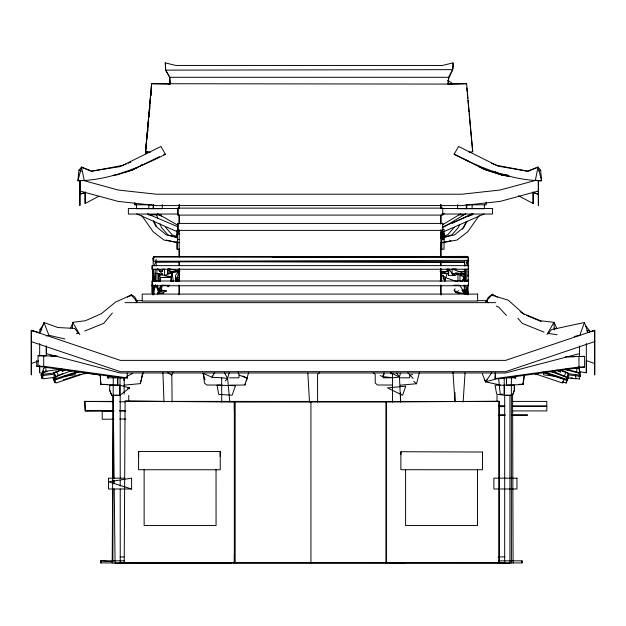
<?xml version="1.0" encoding="UTF-8"?>
<svg xmlns="http://www.w3.org/2000/svg" width="626" height="626" viewBox="0 0 626 626"><rect width="100%" height="100%" fill="white"/><g stroke="black" fill="none" stroke-linecap="round" stroke-linejoin="round"><path stroke-width="0.94" d="M591.054 331.373L594.7 330.34L594.7 374.794L594.7 330.34L505.605 360.38L120.395 360.38L31.3 330.34L31.3 374.794L31.3 330.34L39.508 332.672M39.665 365.6L39.665 372.76L39.665 366.046M39.665 355.959L39.665 343.564M46.308 355.537L46.308 346.037L46.308 353.635L120.262 372.994L505.526 372.986L579.488 353.635M538.368 191.024L500.158 201.384L461.957 205.586L156.304 205.586L118.103 201.384L79.893 191.024L79.94 180.476L79.893 205.586L79.885 180.601M98.908 196.228L85.136 203.466L85.136 191.814M85.238 401.407L85.238 410.914L113.603 410.914M117.782 385.71L117.782 377.22M120.028 394.192L120.028 378.253M134.801 204.812L134.801 202.988L134.801 204.812L151.469 204.812M152.173 285.229L152.173 293.125M152.877 273.562L153.065 270.549M152.908 292.937L152.908 294.807L152.908 285.073L152.908 291.082L153.597 294.823M153.636 289.095L153.636 293.359M153.55 208.724L153.55 204.624M154.825 281.168L155.154 272.913M162.228 204.624L162.228 208.724L136.562 208.724L136.562 204.624M176.829 237.669L176.829 234.953L177.479 233.373M179.192 249.195L179.192 256.957L179.2 229.781M234.335 554.096L234.335 562.813L234.335 401.493L386.508 401.485L386.508 562.813L386.508 553.674M234.335 410.413L234.335 401.493M400.898 454.554L400.898 451.737L482.474 452.027L482.521 469.758L400.859 469.719L400.898 451.737M440.86 229.781L440.86 256.957L440.86 249.195M441.784 230.149L441.784 242.739L444.053 242.614M441.784 238.279L441.8 230.462M440.242 249.179L444.053 249.179L444.053 234.108L442.175 230.305M465.556 294.142L465.556 292.405L467.027 294.376M465.893 269.282L465.893 281.254L465.893 269.11M504.345 395.233L496.684 394.231L495.025 385.178L514.47 385.178L514.47 390.209L512.506 395.233L504.345 395.233L504.345 385.178M498.601 560.826L522.045 560.826L522.045 562.93L513.383 562.938M518.485 195.781L533.125 203.466L533.125 192.667M579.606 371.695L586.335 372.76L586.335 360.427M113.009 488.984L112.852 563.095L233.827 563.11M113.016 483.131L113.024 480.205M113.032 478.256L113.196 395.374L120.2 395.374L120.223 478.256M138.604 451.51L138.573 469.719L220.235 469.766L220.211 451.51L138.604 451.51L138.604 456.91M442.535 229.272L444.053 229.304L444.053 238.13L441.784 238.177L441.792 232.833M464.836 293.664L464.836 289.885M514.282 385.178L514.267 390.209L512.506 395.233M440.681 232.246L440.673 238.569M112.21 562.594L113.267 376.453M124.214 562.578L125.098 401.117L234.194 402.033M467.982 279.36L468.17 281.184L464.367 281.262L464.367 269.141M108.071 376.445L108.063 378.041L108.079 376.163M128.737 401.219L128.776 395.374M464.351 276.997L464.367 273.57L452.152 269.008L452.152 273.57L464.367 274.783L459.969 275.385L459.969 281.184L462.426 281.184L464.351 276.997L459.969 275.385M124.12 394.192L124.3 377.807M441.8 232.277L441.776 237.903L444.053 237.551M441.784 235.047L441.87 230.431M576.789 368.018L579.441 369.301L579.347 373.213L576.718 371.946L576.789 368.018L574.864 367.791M150.303 152.345L145.537 151.774L151.617 83.712L170.155 84.072L169.724 77.295L165.593 70.002L165.28 62.89L175.875 65.456L442.379 65.456L452.974 62.89C454.836 70.644 447.027 76.865 448.208 84.08L466.636 83.712L472.716 151.774L469.007 152.212M41.003 375.584L41.105 372.454M42.31 375.584L42.435 371.672L43.35 370.396L43.217 374.317L42.31 375.584L54.845 374.098M146.179 151.93L146.014 153.871L145.443 153.519L151.617 83.712L448.208 84.08L448.537 77.295L452.715 69.642L452.974 62.89M543.728 372.032L543.611 374.841L557.829 376.609M42.944 375.647L42.764 378.84L55.088 377.314M72.311 328.024L72.639 322.32L85.308 320.762L101.412 313.665L115.607 302.053L131.155 295.065L137.117 301.544L135.506 302.538M125.098 401.117L164.137 401.383M463.13 402.033L465.063 372.853M499.078 401.196L499.094 562.672L499.078 401.196L385.937 402.041L235.165 402.048L235.165 562.633M154.958 279.282L155.154 276.457M147.885 131.554L148.041 129.613M148.534 123.791L148.691 121.851M149.098 116.999L149.262 115.059M149.669 110.207L149.911 107.296M150.24 103.415L150.561 99.534M150.889 95.653L151.21 91.764L150.811 95.621M467.763 294.674L468.005 291.786L467.332 288.414M515.566 376.179L515.808 377.814L506.504 377.822L506.52 385.162L523.007 384.52L523.868 375.31M145.537 151.774L148.636 118.83M148.816 116.898L149.27 112.062M149.45 110.129L149.904 105.293M150.084 103.36L150.537 98.525M238.154 372.509L239.14 375.084L238.882 377.814L229.578 377.822M495.667 372.971L495.119 378.62L500.769 378.62L584.614 367.008L584.614 356.382L565.309 356.797M91.357 171.344L81.513 167.189L78.939 170.194L77.914 180.757C108.963 180.288 138.111 167.987 165.475 154.356L160.968 146.461L120.2 166.626L91.686 171.062L81.529 167.095L77.921 180.773L80.629 180.671M467.841 294.243L468.005 292.585M457.356 273.523L455.556 275.377L448.419 275.377L449.061 269.11L447.136 269.11L447.136 271.426L442.48 272.247M171.054 281.176L171.054 276.809L171.954 272.92L173.457 281.176L171.054 281.176L171.954 272.92L164.56 275.377L156.915 273.562L162.635 274.172L157.549 269.031M212.378 375.866L212.198 377.345L221.87 377.76M236.425 261.355L155.498 261.738L465.173 262.083L153.386 261.245L468.639 260.338L467.129 262.091L468.491 261.175L468.639 260.338L468.389 257.646L466.73 256.433L153.957 256.801L153.534 261.715L152.893 258.288L154.403 256.464L179.795 256.503M523.007 384.52L524.729 374.52M467.88 275.487L468.17 273.562M162.635 274.775L158.355 275.377L158.355 281.176L160.201 281.176L160.819 277.529L158.355 275.377L162.635 274.172M444.703 281.176L445.313 277.529L442.856 275.377L444.703 281.176L442.856 275.377M467.912 276.817L468.17 275.385M39.43 332.899L40.08 329.299L43.413 324.534M155.913 286.004L153.636 285.237L153.636 289.971L155.373 285.065L158.527 291.262L161.383 289.337L162.134 285.229L169.278 285.284L168.144 286.841M535.3 180.578L538.024 167.095L527.303 171.141L498.038 166.133L458.584 146.461L454.069 154.356C481.433 168.003 510.581 180.265 541.631 180.773L538.024 167.095M123.893 385.162L140.341 383.636L141.124 379.912M141.515 378.057L142.29 374.332M155.553 286.708L155.373 285.065L153.902 291.669L153.902 294.345M179.263 279.352L177.142 281.176L177.964 277.529L179.67 277.529M400.577 392.58L400.585 402.033L399.482 377.016L400.366 373.213M467.575 285.065L465.447 294.189L462.379 291.794M400.358 385.162L416.58 383.73L419.287 372.846M140.341 383.636L143.119 372.744M108.791 376.062L108.337 377.814L117.649 377.822L117.625 385.162L100.817 384.387L100.199 374.387L100.817 384.387M246.315 380.796L248.585 372.697M464.891 286.7L463.952 289.971L462.129 289.971M229.82 402.033L227.621 378.339L229.202 372.861M440.352 277.498L441.69 272.905L441.69 281.176L440.086 281.176M154.293 265.894L156.234 259.375M465.611 265.886L467.278 260.306M467.215 263.1L468.318 259.375L468.318 269.61M244.922 385.013L245.478 383.323M444.562 281.004L447.136 273.562L440.829 271.089M462.426 281.184L463.717 277.537L464.367 281.262M548.486 333.4L551.545 329.597L584.426 322.5L579.832 335.286L574.175 336.514M242.966 375.968L247.145 378.268L244.696 385.013L229.593 385.162M40.307 332.5L43.969 322.5L57.897 327.531L74.744 328.431L78.054 332.829M380.107 375.616L382.705 376.562L392.635 377.76L383.284 377.814L382.705 376.562L384.043 372.908M459.492 224.695L458.451 227.371L451.894 234.883L443.271 237.63M564.237 379.004L562.664 383.049L533.923 373.417M566.162 383.042L567.712 378.55L566.162 383.042L562.469 381.758M179.099 279.963L177.964 281.176L175.499 281.176L179.498 271.449M567.211 380.491L566.303 379.223L567.946 375.24L568.862 376.516L567.211 380.491L542.241 372.251M566.96 377.408L564.331 376.132L566.045 372.149L568.698 373.425L566.96 377.408L550.606 371.461M172.087 402.033L171.821 375.084L172.979 372.407M491.77 372.76L485.518 381.86L500.385 385.037M70.448 328.415L72.639 323.572M214.358 372.744L212.198 377.345L203.16 373.354L204.483 383.089L206.776 385.013L221.894 385.037M486.731 300.613L488.319 297.366L492.357 294.251L497.365 297.186M179.318 230.305L177.448 234.108L179.717 234.108M462.536 229.163L466.307 221.588M468.827 216.533L469.664 214.851M165.186 290.714L163.417 293.046L157.627 293.852L157.4 293.359L161.61 285.229L158.026 290.292L160.905 287.866M467.027 221.534L463.819 227.371L454.546 234.883L440.563 238.036M556.968 370.201L560.38 372L561.663 369.739M546.928 334.566L553.94 322.32L540.528 320.762L523.406 313.665L508.281 300.237L491.746 295.065L485.917 301.544L488.499 302.671M162.134 285.229L158.527 291.262L166.672 291.043L162.517 290.401L158.527 291.262L157.392 285.065L157.815 288.555M382.705 376.562L384.153 374.27M465.095 292.702L463.702 293.641L455.454 292.459L454.186 290.167L455.149 288.758M479.14 215.618L467.818 231.69L456.972 240.063L440.657 242.833M56.363 378.503L54.72 374.52L53.805 375.803L55.448 379.779L56.363 378.503L77.64 371.476M487.357 379.583L485.518 381.86L484.321 379.372M152.893 258.288L154.403 256.464M179.639 270.393L175.499 275.377L175.499 281.176M112.351 313.008L103.697 323.376L84.706 331.037M454.202 227.371L447.645 234.883L443.333 236.252M168.324 84.471L170.139 82.397M225.25 381.007L227.621 378.339L224.429 372.705M130.325 295.988L131.468 294.776L134.684 296.834L137.016 301.09M319.37 372.744L317.57 374.387L317.593 402.033M153.957 256.801L468.389 257.646L466.73 256.433L440.868 256.879M157.627 293.852L161.524 290.996M157.494 293.602L161.422 290.832M167.705 286.395L169.278 285.284L167.627 286.207M86.513 372.752L84.901 373.855L83.195 373.37M61.004 369.019L62.287 371.281L64.994 369.457M127.501 297.217L131.468 294.776M140.881 165.256L142.525 164.27M442.66 224.679L460.752 213.802M443.513 227.152L465.713 213.802M469.727 215.626L472.278 214.186M458.717 290.66L455.454 292.459L463.702 293.641M136.804 167.784L132.54 169.943L117.007 174.873L113.204 175.343M126.444 376.539L132.446 373.542M159.403 156.633L132.54 169.943L124.261 172.526M45.948 371.226L45.87 367.305L43.225 368.589L43.319 372.501L45.948 371.226L62.013 369.144M62.772 373.581L55.706 376.688L53.969 372.713L62.068 369.481M55.706 376.688L71.967 370.467M452.285 223.247L472.168 213.724M62.287 371.281L65.855 369.716M440.657 233.021L484.18 213.935M528.289 171.328L538 167.142L540.606 170.194L541.639 180.757L537.883 180.64M442.261 227.121L473.436 213.865M538.908 170.906L540.606 170.194M592.016 331.436L594.7 330.34M126.342 163.942L122.821 165.334L92.312 171.156M128.111 163.245L130.756 162.197M442.183 234.39L440.673 234.953L442.488 237.677M53.969 372.713L61.254 370.115M31.3 363.518L38.522 360.959M594.7 341.608L505.605 371.656L120.395 371.656L31.3 341.608M86.537 372.799L55.941 383.049L54.376 379.004M55.448 379.779L80.425 371.531M79.885 190.014L79.885 194.224L85.355 192.432M79.893 194.224L85.308 192.472M63.226 379.841L80.91 374.152M53.257 378.01L54.853 382.541L53.257 378.01L55.119 377.423M53.327 378.487L55.19 377.893M179.333 269.955L167.69 273.562L167.69 268.953L169.982 269L179.779 271.426L167.69 273.562L168.457 268.953L169.982 271.426L179.779 271.426M538.164 374.082L536.459 374.567L534.847 373.464M497.576 378.534L485.518 381.86L482.325 373.832M536.505 180.163L500.158 190.014L461.957 194.224L156.304 194.224L118.103 190.014L82.734 180.28M43.319 372.501L47.028 371.547M466.37 292.201L468.005 291.786M46.246 335.951L48.898 335.286L64.916 338.979M443.85 242.411L450.947 240.705M412.62 374.575L409.913 375.084L407.87 372.744M586.499 330.88L589.356 330.418L589.77 332.203M442.316 214.037L444.225 213.748M76.435 333.642L78.328 333.368M584.614 367.008L578.964 367.008L495.119 378.62L495.119 372.971M64.564 376.14L74.995 374.841L74.917 372.971M43.217 374.317L54.798 372.94M69.267 371.218L72.162 370.874M392.479 402.033L392.455 377.846L399.482 377.016L396.72 373.151M127.634 388.206L129.519 387.995L119.91 395.233L111.663 395.233L109.699 390.209L109.699 385.178L119.926 385.178L129.519 387.995L127.634 387.729M112.555 562.93L100.888 562.938L100.888 560.826L124.222 560.826M100.888 562.938L100.911 560.826M456.252 268.89L452.919 268.961M518.758 384.372L523.469 384.074M177.448 242.739L179.717 242.614M157.4 293.359L159.121 293.273M160.835 293.179L163.417 293.046M153.198 281.168L152.877 268.953M568.072 356.851L574.879 356.656M579.746 356.523L584.614 356.382M447.934 84.009L466.636 83.712M522.045 560.826L521.912 562.938M113.596 410.617L85.238 410.914L84.353 401.407L113.603 401.407M119.464 410.562L125.333 410.5M498.891 406.65L504.759 406.587M512.584 406.509L546.811 406.157L512.592 405.805M113.94 419.13L102.21 419.248L102.21 410.914L113.948 411.024M119.809 419.076L125.677 419.021M498.312 415.367L505.159 415.296M512.005 415.234L527.648 415.077L512.005 414.928M504.783 556.905L498.155 556.921M163.605 154.356L165.475 154.356M272.318 256.973L466.73 256.433M452.348 256.973L467.958 256.903L468.491 261.175M165.28 62.89L165.726 70.128L452.715 69.642M470.689 214.867L472.489 214.859M156.469 261.707L178.966 261.676M165.726 70.128L169.724 77.295L448.537 77.295M466.237 204.812L486.12 204.812L486.12 202.081M178.152 208.489L128.377 208.489L128.377 214.037L178.152 214.037M441.792 208.489L492.545 208.489L492.545 214.037L441.792 214.037M150.185 214.851L160.788 214.867L161.485 216.651M459.061 214.867L463.31 214.867M444.053 234.108L441.784 234.101L444.053 234.82M179.717 249.179L176.829 249.179L176.829 241.613M156.25 261.715L179.693 261.699M154.638 269.61L156.234 269.61M464.5 269.61L466.026 269.61M159.771 271.426L162.635 271.426L162.635 269.11L164.56 269.11L164.56 275.377L171.054 276.809L160.819 277.529L171.054 277.529M440.008 271.426L447.136 271.426L447.778 269.11L448.419 275.377M458.052 271.434L464.367 271.434M457.152 272.905L455.556 272.905L453.388 275.377L449.061 269.11M440.626 273.562L447.136 273.562M452.152 273.57L464.367 273.57M135.662 300.66L142.493 300.652M477.208 300.652L486.965 300.66M124.918 302.648L495.761 302.648M121.898 377.908L38.053 366.296L38.053 355.67L57.357 356.077M36.746 360.498L36.746 366.296L43.695 366.296L127.54 377.908L127.094 373.198M127.54 377.908L120.591 377.908L109.026 376.304M400.343 377.822L409.647 377.814L409.913 375.084L413.176 378.409M502.874 394.192L500.197 394.192L498.687 378.886M171.954 401.383L499.055 401.548M512.584 401.407L546.811 401.407L546.811 410.914L512.584 410.914M124.871 478.17L108.525 478.17L108.525 489L131.601 489L131.601 478.17L108.525 481.777L131.601 489M119.566 562.594L504.775 562.672M120.176 562.876L231.675 562.876M233.631 562.876L504.564 562.876M233.748 562.93L390.162 562.93M403.825 562.93L498.218 562.938M389.262 563.11L403.895 563.11M148.432 214.859L150.232 214.867M440.61 256.863L467.958 256.903M392.659 385.037L377.541 385.013L375.248 383.089L375.209 374.387L373.409 372.744M497.388 563.095L513.093 563.095L512.592 395.374L504.689 395.374L504.689 563.095L509.932 563.095L509.932 395.374M158.973 214.859L160.788 214.867M453.952 285.229L459.727 285.253L465.447 294.189L467.575 289.095L467.575 285.229L465.447 294.189L464.969 293.68L464.969 291.356L465.447 294.189L465.063 290.503M120.09 556.905L123.925 556.921M511.403 562.672L511.364 376.531M84.353 401.407L113.682 401.704M119.55 401.767L125.411 401.829M498.906 405.664L504.767 405.726M119.809 411.086L125.677 411.141M498.312 414.795L505.159 414.858M441.784 239.461L444.053 239.523M177.448 239.461L179.717 239.523M38.053 355.67L45.839 355.889M50.706 356.022L55.573 356.155M100.966 384.239L107.445 384.599M227.621 378.339L221.682 377.846L221.714 402.033M100.888 560.826L112.555 561.796M565.959 369.606L567.868 369.817M550.504 371.586L553.4 371.93M567.868 373.652L579.449 375.037L580.357 376.304L567.821 374.817M145.545 151.719L149.254 152.165M567.312 377.783L575.842 378.84L575.67 375.647M509.282 176L502.255 175.116L485.721 169.943L478.898 166.493M570.873 377.838L572.767 378.096M575.607 378.48L579.394 378.988L579.253 375.803M36.746 366.296L39.634 366.695M83.97 372.83L100.348 375.099M547.672 333.368L557.156 334.746M501.856 175.343L503.758 175.64M505.659 175.937L507.553 176.235M502.044 174.184L507.702 175.124M177.385 242.348L163.949 240.063L153.104 231.69L141.781 215.618M506.943 175.155L499.36 173.785L495.056 171.626M554.018 328.165L556.882 328.705L554.448 323.047M527.335 171.148L496.723 165.334L491.473 163.269M485.917 301.544L487.677 301.881M177.557 237.403L166.375 234.883L157.103 227.379L153.433 220.704M166.242 240.063L176.892 242.622M565.419 369.653L579.347 373.213M565.575 369.074L576.718 371.946M40.08 329.299L41.864 329.824M502.498 175.139L483.734 169.169L454.171 153.98M176.509 236.26L172.205 234.883L165.647 227.379M176.571 237.63L167.956 234.883L161.398 227.379L160.013 223.803M532.882 192.456L538.368 194.224L532.976 192.464M543.837 372.274L563.306 378.699M545.027 372.196L566.303 379.223M445.313 277.529L455.556 281.137L457.958 281.176L457.958 272.905M586.578 360.639L594.7 363.518M560.583 370.201L566.045 372.149M562.336 371.155L568.698 373.425M239.14 375.084L247.145 378.268M544.01 332.132L522.303 323.376L517.858 318.188M31.3 330.34L33.984 331.436M526.787 315.512L541.114 321.49M78.939 170.194L81.49 171.266M147.478 213.865L177.768 226.745M496.23 306.059L498.805 307.186L506.481 315.496M136.742 213.935L177.596 231.847M552.852 371.077L564.331 376.132M464.234 291.528L465.791 292.232L461.98 290.347M399.482 377.016L390.647 372.744L392.447 374.387L392.455 377.846M464.406 159.153L469.516 161.743M157.729 268.82L162.635 271.426M157.572 213.724L177.847 225.266M167.737 372.713L171.821 375.084M447.66 80.292L451.479 82.687L451.949 84.252M557.672 370.177L560.38 372M520.136 311.662L524.095 314.393M170.155 84.072L169.724 77.295M413.809 381.367L416.58 383.73M454.186 290.167L456.808 292.475M161.383 289.337L162.517 290.401M585.349 325.45L589.356 330.418M579.316 371.108L580.232 372.392L580.357 376.304M72.639 322.32L79.846 334.566M514.384 376.688L515.308 378.354M153.542 221.588L156.054 226.643M492.357 294.251L493.092 295.863M56.622 371.429L58.335 375.42M53.155 377.392L54.149 379.779M109.699 390.209L111.663 395.233M156.539 214.867L157.932 218.435M43.969 322.5L48.898 335.286M584.426 322.5L588.049 332.5M158.355 275.377L160.201 281.176M203.16 373.354L204.984 379.63M176.203 277.866L177.142 281.176M81.529 167.095L84.244 180.578M463.944 285.065L465.447 294.189L464.969 289.971M579.324 378.519L579.394 378.988M472.708 151.719L469.171 113.995M467.982 270.917L468.17 272.858M466.722 87.883L467.082 91.756M467.262 93.689L467.716 98.525M467.896 100.457L468.35 105.293M468.538 107.226L468.991 112.062M152.877 277.529L153.041 279.345M153.073 279.423L152.877 276.809L152.877 281.176L156.915 281.254L156.915 269.25M452.989 372.431L455.016 402.033L455.008 392.502M307.851 373.112L309.479 402.033M553.94 322.32L554.307 329.933M155.373 285.065L155.444 286.896M162.932 372.791L163.973 402.033M579.34 371.891L579.449 375.037M113.196 395.374L114.128 478.256M114.143 480.205L114.182 483.131M114.245 488.984L115.067 563.095L120.239 563.095L120.223 488.984M496.997 395.374L497.013 401.219M441.776 237.731L441.784 238.177M123.87 377.822L123.878 380.577M579.488 368.737L579.488 370.076M482.474 452.027L482.474 454.883M477.505 469.43L477.521 525.55L405.593 525.543L405.593 469.625M220.211 451.51L220.211 456.268M216.04 469.43L216.064 525.55L144.136 525.543L144.136 469.625M152.173 289.588L152.173 285.065M152.165 290.159L152.173 293.078M120.223 480.205L120.223 486.058M117.79 377.032L117.79 378.793M586.335 343.564L586.335 372.76M579.488 346.037L579.488 356.484M579.488 366.844L579.488 371.688M578.964 356.382L578.964 367.008M533.125 191.814L533.125 203.466M506.457 378.159L506.457 385.71M504.22 377.994L504.22 394.192M484.36 204.624L484.36 208.724L457.622 208.724L457.622 204.624M472.098 204.624L472.098 208.724M468.17 268.358L468.264 281.262M468.005 285.065L468.005 291.027M468.005 292.491L468.005 294.736M467.552 260.306L467.552 265.894M466.73 204.624L466.73 208.724M466.292 204.624L466.292 208.724M465.134 289.908L465.141 292.991M464.969 285.065L464.969 293.359M464.5 261.238L464.5 265.886M441.784 242.372L441.784 249.179M440.673 242.372L440.673 249.179M386.508 409.787L386.508 411.047M386.383 411.885L386.383 412.307M385.937 402.041L385.929 562.633M310.926 401.493L310.942 562.813M178.12 208.137L178.12 215.101M178.12 223.419L178.12 230.391M177.534 208.489L177.534 214.037M177.448 229.546L177.448 249.179M176.829 230.251L176.829 237.817M169.982 269L169.982 271.426M156.234 261.238L156.234 265.894M155.154 269.11L155.154 281.254M153.12 204.624L153.12 208.724M153.182 259.375L153.182 265.894M153.01 269.282L153.01 281.254M152.415 265.627L152.415 269.258M152.415 280.996L152.415 285.761M148.824 204.624L148.824 208.724M119.824 385.178L119.824 395.233M108.055 376.359L108.055 378.268M85.136 192.667L85.136 203.466M43.695 355.67L43.695 366.296M179.192 285.104L179.192 294.815L179.2 285.104M179.192 268.609L179.192 281.223L179.2 268.609M179.192 261.817L179.192 265.698L179.2 261.817M179.192 215.227L179.192 223.959L179.2 215.227M179.192 204.545L179.192 208.435L179.2 204.545M440.86 285.104L440.86 294.815L440.86 285.104M440.86 268.609L440.86 281.223L440.86 268.609M440.86 261.817L440.86 265.698L440.86 261.817M440.86 215.227L440.86 223.959L440.86 215.227M440.86 204.545L440.86 208.435L440.86 204.545M538.368 180.601L538.368 205.586L538.368 180.609M41.919 373.738L41.731 378.19L41.919 373.738M405.703 386.164L402.596 395.233L387.494 387.901L405.703 386.164M235.501 385.694L232.152 395.233L218.724 394.388L217.026 385.178L235.501 385.694M442.77 208.137L177.714 208.137L177.714 215.101L442.77 215.101L442.77 208.137M442.77 223.419L177.714 223.419L177.714 230.391L442.77 230.391L442.77 223.419M468.553 265.627L151.922 265.627L151.922 269.258L468.553 269.258L468.553 265.627M468.553 280.996L151.922 280.996L151.922 285.761L468.553 285.761L468.553 280.996M477.63 294.079L142.219 294.079L142.219 301.036L477.63 301.036L477.63 294.079M516.959 478.17L493.883 478.17L493.883 489L516.959 489L516.959 478.17"/></g></svg>
